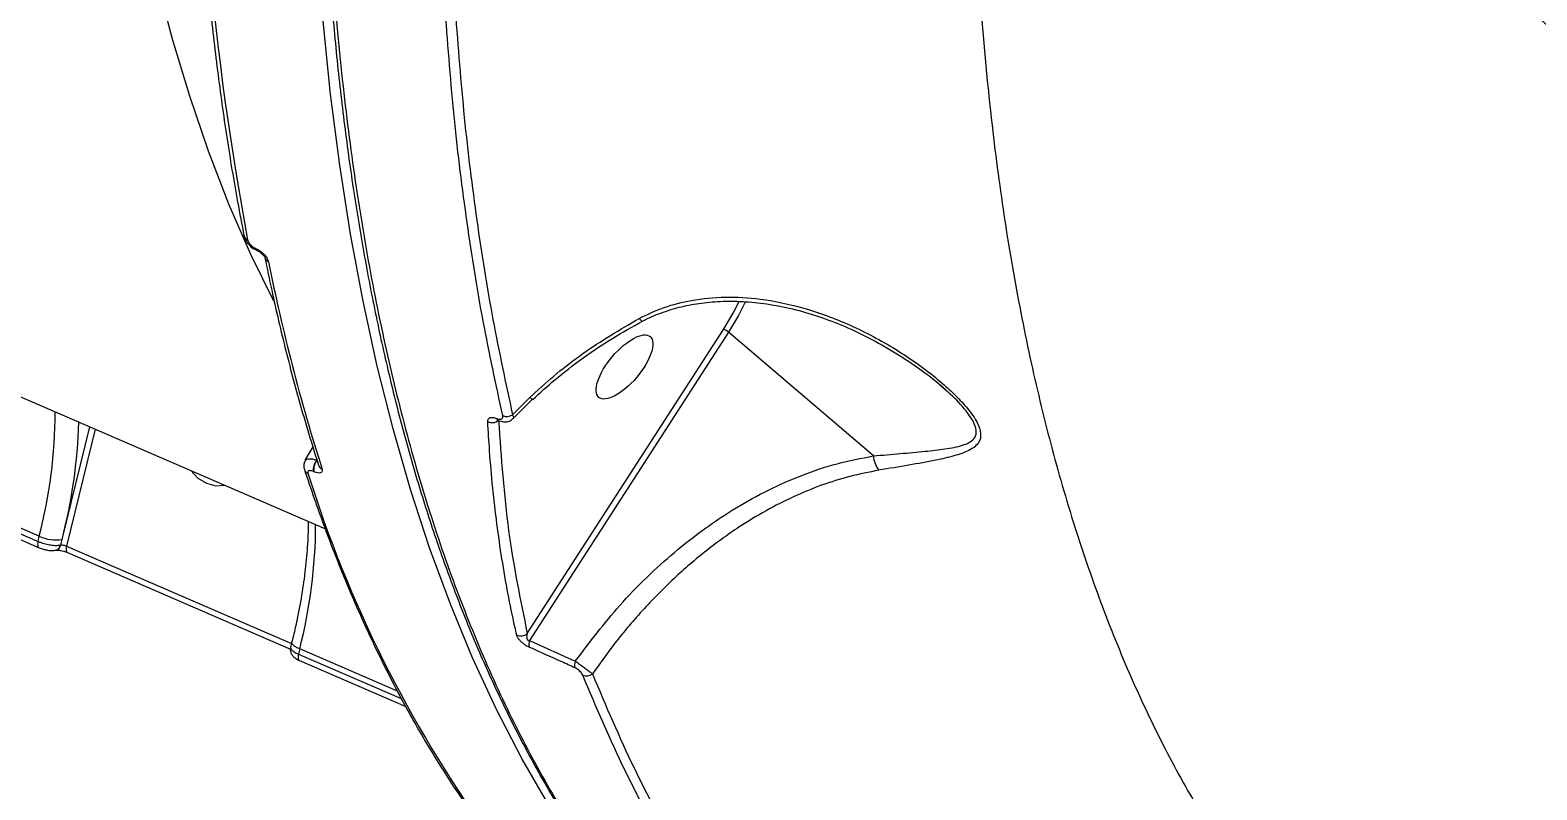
# Model space of a CAD drawing. Header units: millimetres. Extents: x -10881 to 8954, y -8695 to 5624.
# Drawn here: x -5188.4 to -5011.7, y 2484.9 to 2574.1 of the extents above; entities that cross this region are included whole.
import ezdxf

# ---------------------------------------------------------------- set-up
doc = ezdxf.new("R2010")
doc.units = ezdxf.units.MM
for name, color, linetype in [('DIKOM_ОБЪЕКТ', 7, 'Continuous'), ('DIKOM_РАЗМЕР_ЗОНА', 7, 'Continuous'), ('DIKOM_РАЗМЕР_ОБЪЕКТА', 7, 'Continuous')]:
    doc.layers.add(name, color=color, linetype=linetype)
doc.styles.add('style1', font='arial.ttf', dxfattribs={"width": 0.8})
doc.dimstyles.new('1-50', dxfattribs={"dimtxt": 300, "dimasz": 200, "dimexe": 100, "dimexo": 0, "dimgap": 100, "dimtad": 1, "dimtxsty": 'style1', "dimcen": 200, "dimclrd": 7, "dimclre": 7, "dimclrt": 7, "dimadec": 1, "dimazin": 2, "dimtfac": 1, "dimtmove": 0, "dimatfit": 2, "dimfxl": 0, "dimlwd": 25, "dimlwe": 18, "dimarcsym": 0})

# ---------------------------------------------------------------- blocks, each defined once
blk = doc.blocks.new('*D9')
at = {"layer": 'Defpoints', "color": 0, "transparency": 16777216}
for p in [(-9533.99, 4149), (-6877.05, 4149), (-2715.65, -5051.15)]:
    blk.add_point(p, dxfattribs=at)
at = {"layer": 'DIKOM_РАЗМЕР_ОБЪЕКТА', "color": 7, "lineweight": 18, "transparency": 16777216}
for p, q in [((-6877.05, 4149), (-9633.99, 4149)), ((-2715.65, -5051.15), (-9633.99, -5051.15))]:
    blk.add_line(p, q, dxfattribs=at)
at = {"layer": 'DIKOM_РАЗМЕР_ОБЪЕКТА', "color": 7, "lineweight": 25, "transparency": 16777216}
blk.add_line((-9533.99, -4851.15), (-9533.99, 3949), dxfattribs=at)
at = {"layer": 'DIKOM_РАЗМЕР_ОБЪЕКТА', "color": 7, "transparency": 16777216}
for points in [[(-9567.32, 3949), (-9500.66, 3949), (-9533.99, 4149)], [(-9567.32, -4851.15), (-9500.66, -4851.15), (-9533.99, -5051.15)]]:
    blk.add_solid(points, dxfattribs=at)
at = {"layer": 'DIKOM_РАЗМЕР_ОБЪЕКТА', "color": 7, "transparency": 16777216, "insert": (-9787.16, -451.07), "char_height": 300, "attachment_point": 5, "rotation": 90, "style": 'style1'}
blk.add_mtext('9200', dxfattribs=at)
blk = doc.blocks.new('*D10')
at = {"layer": 'Defpoints', "color": 0, "transparency": 16777216}
for p in [(-7152.73, 2730.8), (7385.22, 911.28), (7385.22, -7693.77)]:
    blk.add_point(p, dxfattribs=at)
at = {"layer": 'DIKOM_РАЗМЕР_ОБЪЕКТА', "color": 7, "lineweight": 18, "transparency": 16777216}
for p, q in [((-7152.73, 2730.8), (-7152.73, -7793.77)), ((7385.22, 911.28), (7385.22, -7793.77))]:
    blk.add_line(p, q, dxfattribs=at)
at = {"layer": 'DIKOM_РАЗМЕР_ОБЪЕКТА', "color": 7, "lineweight": 25, "transparency": 16777216}
blk.add_line((-6952.73, -7693.77), (7185.22, -7693.77), dxfattribs=at)
at = {"layer": 'DIKOM_РАЗМЕР_ОБЪЕКТА', "color": 7, "transparency": 16777216}
for points in [[(-6952.73, -7660.43), (-6952.73, -7727.1), (-7152.73, -7693.77)], [(7185.22, -7660.43), (7185.22, -7727.1), (7385.22, -7693.77)]]:
    blk.add_solid(points, dxfattribs=at)
at = {"layer": 'DIKOM_РАЗМЕР_ОБЪЕКТА', "color": 7, "transparency": 16777216, "insert": (116.24, -7440.59), "char_height": 300, "attachment_point": 5, "style": 'style1'}
blk.add_mtext('14500', dxfattribs=at)
blk = doc.blocks.new('*D11')
at = {"layer": 'Defpoints', "color": 0, "transparency": 16777216}
for p in [(-7028.45, 5624.13), (-10431.26, -7165.91), (-2784.83, -7165.91)]:
    blk.add_point(p, dxfattribs=at)
at = {"layer": 'DIKOM_РАЗМЕР_ЗОНА', "color": 7, "lineweight": 18, "transparency": 16777216}
for p, q in [((-7028.45, 5624.13), (-10531.26, 5624.13)), ((-2784.83, -7165.91), (-10531.26, -7165.91))]:
    blk.add_line(p, q, dxfattribs=at)
at = {"layer": 'DIKOM_РАЗМЕР_ЗОНА', "color": 7, "lineweight": 25, "transparency": 16777216}
blk.add_line((-10431.26, 5424.13), (-10431.26, -6965.91), dxfattribs=at)
at = {"layer": 'DIKOM_РАЗМЕР_ЗОНА', "color": 7, "transparency": 16777216}
for points in [[(-10464.6, 5424.13), (-10397.93, 5424.13), (-10431.26, 5624.13)], [(-10464.6, -6965.91), (-10397.93, -6965.91), (-10431.26, -7165.91)]]:
    blk.add_solid(points, dxfattribs=at)
at = {"layer": 'DIKOM_РАЗМЕР_ЗОНА', "color": 7, "transparency": 16777216, "insert": (-10684.43, -770.89), "char_height": 300, "attachment_point": 5, "rotation": 90, "style": 'style1'}
blk.add_mtext('12800', dxfattribs=at)
blk = doc.blocks.new('*D12')
at = {"layer": 'Defpoints', "color": 0, "transparency": 16777216}
for p in [(-9113.32, 3014.05), (8954.2, 2756.48), (8954.2, -8594.51)]:
    blk.add_point(p, dxfattribs=at)
at = {"layer": 'DIKOM_РАЗМЕР_ЗОНА', "color": 7, "lineweight": 18, "transparency": 16777216}
for p, q in [((-9113.32, 3014.05), (-9113.32, -8694.51)), ((8954.2, 2756.48), (8954.2, -8694.51))]:
    blk.add_line(p, q, dxfattribs=at)
at = {"layer": 'DIKOM_РАЗМЕР_ЗОНА', "color": 7, "lineweight": 25, "transparency": 16777216}
blk.add_line((-8913.32, -8594.51), (8754.2, -8594.51), dxfattribs=at)
at = {"layer": 'DIKOM_РАЗМЕР_ЗОНА', "color": 7, "transparency": 16777216}
for points in [[(-8913.32, -8561.18), (-8913.32, -8627.85), (-9113.32, -8594.51)], [(8754.2, -8561.18), (8754.2, -8627.85), (8954.2, -8594.51)]]:
    blk.add_solid(points, dxfattribs=at)
at = {"layer": 'DIKOM_РАЗМЕР_ЗОНА', "color": 7, "transparency": 16777216, "insert": (-79.56, -8341.34), "char_height": 300, "attachment_point": 5, "style": 'style1'}
blk.add_mtext('18000', dxfattribs=at)

msp = doc.modelspace()

# ---------------------------------------------------------------- linework, layer by layer
at = {"layer": 'DIKOM_ОБЪЕКТ', "color": 7, "linetype": 'Continuous', "lineweight": 15}
for p, q in [((-5422.682, 2632.046), (-5153.779, 2515.57)), ((-5161.957, 2548.455), (-5161.891, 2548.427)), ((-5161.804, 2548.221), (-5161.738, 2548.192)), ((-5255.979, 2543.765), (-5187.479, 2514.094)), ((-5255.859, 2543.018), (-5187.358, 2513.347)), ((-5187.33, 2514.7), (-5255.831, 2544.371)), ((-5130.103, 2503.277), (-5107.107, 2538.944)), ((-5106.511, 2538.637), (-5129.835, 2502.462)), ((-5089.512, 2524.116), (-5106.511, 2538.637)), ((-5080.91, 2531.718), (-5081.747, 2532.44)), ((-5131.826, 2528.945), (-5129.77, 2530.992)), ((-5131.737, 2528.502), (-5129.496, 2530.759)), ((-5184.644, 2514.326), (-5181.404, 2527.536)), ((-5180.776, 2527.264), (-5184.142, 2513.54)), ((-5155.246, 2525.196), (-5156.197, 2523.601)), ((-5154.812, 2523.616), (-5154.767, 2523.596)), ((-5155.134, 2522.266), (-5155.179, 2522.285)), ((-5187.479, 2514.094), (-5187.33, 2514.7)), ((-5184.801, 2513.684), (-5184.644, 2514.326)), ((-5184.142, 2513.54), (-5157.746, 2502.106)), ((-5184.022, 2512.793), (-5157.863, 2501.462)), ((-5157.701, 2502.29), (-5157.854, 2501.664)), ((-5129.835, 2502.462), (-5124.467, 2500.04)), ((-5156.794, 2501.473), (-5156.942, 2500.867)), ((-5156.942, 2500.867), (-5144.878, 2495.641)), ((-5145.316, 2496.501), (-5156.794, 2501.473)), ((-5156.822, 2500.12), (-5144.359, 2494.721))]:
    msp.add_line(p, q, dxfattribs=at)
at = {"layer": 'DIKOM_ОБЪЕКТ', "color": 7, "linetype": 'Continuous', "lineweight": 15, "flags": 128}
for points in [[(-5159.808, 2542.259), (-5162.505, 2547.755), (-5165.086, 2553.663), (-5167.481, 2559.847), (-5169.689, 2566.301), (-5171.706, 2573.019), (-5173.532, 2579.995), (-5175.164, 2587.223), (-5176.6, 2594.695), (-5177.841, 2602.405), (-5178.883, 2610.346), (-5179.727, 2618.51), (-5180.372, 2626.89), (-5180.816, 2635.477), (-5181.061, 2644.264), (-5181.104, 2653.243), (-5180.947, 2662.406), (-5180.589, 2671.743), (-5180.031, 2681.246), (-5179.274, 2690.906), (-5178.317, 2700.715)], [(-5127.587, 2483.159), (-5130.742, 2488.625), (-5133.718, 2494.38), (-5136.513, 2500.416), (-5139.124, 2506.731), (-5141.549, 2513.317), (-5143.786, 2520.17), (-5145.834, 2527.284), (-5147.69, 2534.653), (-5149.352, 2542.271), (-5150.82, 2550.131), (-5152.093, 2558.226), (-5153.168, 2566.551), (-5154.046, 2575.097)], [(-5107.107, 2538.944), (-5105.967, 2540.851), (-5105.255, 2542.236)], [(-5104.506, 2542.234), (-5105.335, 2540.605), (-5106.511, 2538.637)], [(-5116.977, 2540.251), (-5116.803, 2540.048), (-5116.668, 2539.935), (-5116.579, 2539.918), (-5116.576, 2539.92)], [(-5169.556, 2522.404), (-5168.734, 2521.525), (-5167.728, 2520.904)], [(-5167.728, 2520.904), (-5166.641, 2520.618), (-5165.587, 2520.684)], [(-5187.479, 2514.094), (-5187.512, 2513.923), (-5187.525, 2513.764), (-5187.518, 2513.623), (-5187.49, 2513.506), (-5187.444, 2513.416), (-5187.379, 2513.357), (-5187.354, 2513.345)], [(-5184.142, 2513.54), (-5184.176, 2513.368), (-5184.189, 2513.208), (-5184.181, 2513.067), (-5184.153, 2512.95), (-5184.106, 2512.86), (-5184.041, 2512.802), (-5184.022, 2512.793)], [(-5156.794, 2501.473), (-5157.096, 2501.619), (-5157.347, 2501.772), (-5157.536, 2501.928), (-5157.658, 2502.078), (-5157.706, 2502.219), (-5157.701, 2502.289)], [(-5156.942, 2500.867), (-5156.976, 2500.696), (-5156.989, 2500.537), (-5156.982, 2500.396), (-5156.954, 2500.279), (-5156.907, 2500.189), (-5156.843, 2500.13), (-5156.822, 2500.12)]]:
    msp.add_lwpolyline(points, dxfattribs=at)
at = {"layer": 'DIKOM_ОБЪЕКТ', "color": 7, "linetype": 'Continuous', "lineweight": 15}
for centre, radius, start, end in [((-5317.842, 2233.38), 459.243, 41.07171, 58.20305), ((-4821.587, 2613.374), 347.241, 179.67679, 190.60626), ((-5162.651, 2550.111), 0.694, 193.44889, 249.36), ((-5161.661, 2548.481), 0.297, 184.86328, 240.49032), ((-5161.597, 2548.451), 0.295, 184.7501, 241.57617), ((-5160.208, 2547.536), 0.692, 192.821, 249.43513), ((-4935.55, 2592.036), 229.388, 191.35107, 197.62571), ((-5107.367, 2537.705), 1.266, 47.44925, 78.16792), ((-5128.837, 2531.781), 1.222, 220.23054, 238.23935), ((-5244.48, 2529.443), 59.021, 345.53432, 359.85319), ((-5132.501, 2529.957), 1.217, 246.84237, 303.72214), ((-5247.901, 2530.337), 65.252, 345.79581, 358.0279), ((-5134.184, 2529.177), 1.153, 241.4122, 307.94795), ((-5133.364, 2528.583), 0.338, 192.58117, 244.39293), ((-5153.456, 2522.525), 1.74, 141.20465, 187.92853), ((-5153.41, 2522.506), 1.74, 141.20465, 187.92853), ((-5086.318, 2524.358), 3.203, 184.34634, 216.88066), ((-5155.553, 2522.756), 0.728, 199.11614, 248.16514), ((-5014.177, 2566.367), 148.409, 197.36219, 215.65211), ((-5153.901, 2523.252), 0.725, 198.94826, 248.27103), ((-5185.387, 2518.821), 4.557, 244.75689, 279.38473), ((-5213.944, 2516.216), 59.021, 345.53432, 359.85319), ((-5185.605, 2513.864), 0.824, 287.25296, 347.36081), ((-5130.847, 2504.104), 1.112, 243.95703, 311.9806), ((-5128.756, 2502.012), 1.169, 157.34933, 196.71637), ((-5123.408, 2499.577), 1.157, 156.36112, 195.87506), ((-5123.156, 2499.432), 1.125, 246.73928, 307.83249)]:
    msp.add_arc(centre, radius, start, end, dxfattribs=at)
msp.add_ellipse((-5118.699, 2534.549), major_axis=(3.012, 3.564), ratio=0.4015361, dxfattribs=at)
for points, knots in [([(-5147.915, 2691.352), (-5148.129, 2689.946), (-5148.861, 2685.145), (-5149.926, 2677.06), (-5151.114, 2667.118), (-5152.111, 2657.333), (-5152.931, 2647.716), (-5153.569, 2638.269), (-5154.027, 2628.988), (-5154.306, 2619.869), (-5154.406, 2610.908), (-5154.328, 2602.105), (-5154.07, 2593.455), (-5153.633, 2584.957), (-5153.016, 2576.609), (-5152.219, 2568.418), (-5151.245, 2560.409), (-5150.097, 2552.616), (-5148.777, 2545.062), (-5147.287, 2537.75), (-5145.626, 2530.677), (-5143.794, 2523.839), (-5141.792, 2517.234), (-5139.618, 2510.86), (-5137.271, 2504.716), (-5134.752, 2498.801), (-5132.058, 2493.112), (-5129.191, 2487.653), (-5126.157, 2482.435), (-5122.967, 2477.483), (-5119.635, 2472.808), (-5116.151, 2468.448), (-5113.578, 2465.445), (-5112.123, 2463.979), (-5111.925, 2463.78)], [0, 0, 0, 0, 0.0136711, 0.0466663, 0.0796722, 0.1125298, 0.1452364, 0.1778293, 0.2103456, 0.2428227, 0.2752975, 0.3077997, 0.3403614, 0.3730194, 0.4058107, 0.4387721, 0.4718057, 0.5047379, 0.5375071, 0.5701507, 0.6027055, 0.6352079, 0.6676943, 0.7001984, 0.7327466, 0.7653748, 0.7981185, 0.8310132, 0.8640304, 0.8969971, 0.9297675, 0.9623851, 0.9948853, 1, 1, 1, 1]), ([(-5147.08, 2692.026), (-5145.127, 2691.166), (-5139.46, 2688.671), (-5130.174, 2684.318), (-5119.271, 2678.877), (-5108.508, 2673.148), (-5097.888, 2667.139), (-5087.419, 2660.853), (-5077.105, 2654.294), (-5066.952, 2647.464), (-5056.967, 2640.367), (-5047.154, 2633.008), (-5037.518, 2625.39), (-5028.065, 2617.518), (-5018.801, 2609.396), (-5009.729, 2601.028), (-5000.855, 2592.418), (-4992.184, 2583.572), (-4983.721, 2574.494), (-4975.47, 2565.19), (-4967.435, 2555.664), (-4959.622, 2545.921), (-4952.033, 2535.967), (-4944.677, 2525.806), (-4938.696, 2517.127), (-4935.2, 2511.811), (-4934.012, 2510.004)], [0, 0, 0, 0, 0.0228178, 0.0662207, 0.1096242, 0.1530276, 0.196431, 0.2398342, 0.2832372, 0.3266401, 0.3700428, 0.4134453, 0.4568476, 0.5002496, 0.5436514, 0.5870529, 0.6304541, 0.6738551, 0.7172557, 0.7606561, 0.8040561, 0.8474558, 0.8908552, 0.9342543, 0.9776531, 1, 1, 1, 1]), ([(-5147.495, 2690.864), (-5148.068, 2686.877), (-5149.368, 2677.841), (-5150.984, 2664.016), (-5152.349, 2649.383), (-5153.303, 2635.031), (-5153.853, 2620.88), (-5153.984, 2607), (-5153.684, 2593.39), (-5152.949, 2580.179), (-5151.792, 2567.544), (-5150.232, 2555.523), (-5148.286, 2544.088), (-5145.935, 2533.12), (-5143.16, 2522.566), (-5139.96, 2512.483), (-5136.324, 2502.879), (-5132.277, 2493.849), (-5127.874, 2485.517), (-5123.157, 2477.877), (-5118.101, 2470.972), (-5114.25, 2466.24), (-5111.98, 2464.004), (-5111.633, 2463.661)], [0, 0, 0, 0, 0.0389583, 0.0882988, 0.1376392, 0.1873224, 0.2370056, 0.2877698, 0.3385339, 0.3896716, 0.4408093, 0.4901498, 0.5394902, 0.5891734, 0.6388566, 0.6896208, 0.7403849, 0.7915226, 0.8426603, 0.8920002, 0.9413401, 0.9910227, 1, 1, 1, 1]), ([(-5077.599, 2622.122), (-5077.741, 2616.933), (-5078.027, 2606.542), (-5077.772, 2591.503), (-5077.009, 2576.889), (-5075.762, 2563.616), (-5074.155, 2551.634), (-5072.281, 2540.844), (-5070.034, 2530.481), (-5067.397, 2520.494), (-5064.371, 2510.94), (-5060.944, 2501.828), (-5057.141, 2493.253), (-5053.058, 2485.413), (-5048.739, 2478.304), (-5044.208, 2471.88), (-5039.373, 2465.99), (-5034.192, 2460.637), (-5029.257, 2456.234), (-5025.914, 2453.886), (-5024.526, 2452.911)], [0, 0, 0, 0, 0.0644933, 0.1291444, 0.1942776, 0.259574, 0.3134729, 0.3673718, 0.421647, 0.4759222, 0.5313948, 0.5868673, 0.6427589, 0.6986504, 0.7508568, 0.8030631, 0.8556269, 0.9081906, 0.9618901, 1, 1, 1, 1]), ([(-5169.258, 2615.855), (-5169.25, 2614.297), (-5169.226, 2609.777), (-5169.051, 2602.423), (-5168.673, 2593.856), (-5168.114, 2585.473), (-5167.377, 2577.277), (-5166.463, 2569.274), (-5165.369, 2561.474), (-5164.305, 2555.053), (-5163.578, 2551.266), (-5163.326, 2549.95)], [0, 0, 0, 0, 0.0652743, 0.1893411, 0.3134158, 0.4374969, 0.5615843, 0.6856778, 0.8097771, 0.9338816, 1, 1, 1, 1]), ([(-5132.98, 2528.838), (-5133.772, 2532.496), (-5135.356, 2539.819), (-5137.218, 2551.464), (-5138.734, 2563.553), (-5139.389, 2572.019), (-5139.717, 2576.255)], [0, 0, 0, 0, 0.2489043, 0.4982428, 0.7488998, 1, 1, 1, 1]), ([(-5138.545, 2576.298), (-5138.221, 2572.104), (-5137.573, 2563.709), (-5136.072, 2551.666), (-5134.214, 2539.996), (-5132.622, 2532.631), (-5131.826, 2528.945)], [0, 0, 0, 0, 0.2489044, 0.4982428, 0.7488997, 1, 1, 1, 1]), ([(-5163.307, 2549.954), (-5163.301, 2549.894), (-5163.275, 2549.65), (-5163.032, 2549.215), (-5162.573, 2548.688), (-5162.108, 2548.33), (-5161.84, 2548.246), (-5161.802, 2548.234)], [0, 0, 0, 0, 0.0798434, 0.3253376, 0.637267, 0.9495334, 1, 1, 1, 1]), ([(-5162.895, 2549.461), (-5162.871, 2549.38), (-5162.822, 2549.218), (-5162.632, 2548.95), (-5162.384, 2548.709), (-5162.146, 2548.544), (-5162.006, 2548.478), (-5161.957, 2548.455)], [0, 0, 0, 0, 0.2288294, 0.4578465, 0.6785143, 0.8883618, 1, 1, 1, 1]), ([(-5161.891, 2548.427), (-5161.819, 2548.393), (-5161.605, 2548.292), (-5161.24, 2548.038), (-5160.859, 2547.667), (-5160.567, 2547.258), (-5160.49, 2547.011), (-5160.452, 2546.888)], [0, 0, 0, 0, 0.1082969, 0.3204328, 0.5430623, 0.7715679, 1, 1, 1, 1]), ([(-5161.737, 2548.191), (-5161.733, 2548.189), (-5161.686, 2548.171), (-5161.556, 2548.101), (-5161.366, 2547.971), (-5161.17, 2547.797), (-5161.014, 2547.615), (-5160.915, 2547.463), (-5160.882, 2547.375), (-5160.883, 2547.381), (-5160.884, 2547.383)], [0, 0, 0, 0, 0.0126522, 0.1439258, 0.2883053, 0.4509698, 0.6245893, 0.7757012, 0.9350257, 1, 1, 1, 1]), ([(-5160.882, 2547.374), (-5160.616, 2546.095), (-5159.845, 2542.384), (-5158.432, 2536.411), (-5156.612, 2529.551), (-5155.259, 2525.182), (-5154.587, 2523.016)], [0, 0, 0, 0, 0.14988661, 0.43479814, 0.71971991, 1, 1, 1, 1]), ([(-5116.977, 2540.251), (-5116.017, 2540.707), (-5114.065, 2541.633), (-5110.638, 2542.482), (-5106.84, 2542.842), (-5102.195, 2542.559), (-5097.013, 2541.405), (-5091.466, 2539.237), (-5086.169, 2536.306), (-5082.319, 2533.484), (-5079.827, 2531.197), (-5078.39, 2529.649), (-5077.295, 2528.1), (-5076.823, 2526.708), (-5077.097, 2525.541), (-5078.237, 2524.706), (-5080.04, 2524.09), (-5082.41, 2523.553), (-5085.33, 2523.03), (-5087.691, 2522.635), (-5088.88, 2522.436)], [0, 0, 0, 0, 0.0470882, 0.0957444, 0.1543539, 0.2146404, 0.3009828, 0.3896909, 0.4807673, 0.5736895, 0.606829, 0.6403853, 0.677231, 0.7075584, 0.737927, 0.7828368, 0.8286809, 0.8755368, 0.9373318, 1, 1, 1, 1]), ([(-5116.571, 2539.911), (-5116.519, 2539.942), (-5115.856, 2540.338), (-5114.419, 2540.907), (-5112.266, 2541.6), (-5109.923, 2542.056), (-5107.415, 2542.289), (-5104.748, 2542.261), (-5101.912, 2541.971), (-5098.941, 2541.389), (-5095.871, 2540.498), (-5092.758, 2539.302), (-5089.625, 2537.799), (-5086.495, 2535.99), (-5083.847, 2534.183), (-5081.954, 2532.733), (-5081.157, 2531.997), (-5080.887, 2531.748)], [0, 0, 0, 0, 0.00469651, 0.06010561, 0.11716547, 0.17747924, 0.24131187, 0.30892954, 0.38108895, 0.45944788, 0.54140562, 0.62741862, 0.71758648, 0.81164458, 0.9102027, 0.96966499, 1, 1, 1, 1]), ([(-5129.77, 2530.992), (-5129.689, 2531.068), (-5127.737, 2532.906), (-5123.659, 2536.33), (-5119.219, 2538.936), (-5116.977, 2540.251)], [0, 0, 0, 0, 0.0210937, 0.5057117, 1, 1, 1, 1]), ([(-5129.467, 2530.726), (-5128.613, 2531.507), (-5126.724, 2533.234), (-5123.592, 2535.628), (-5120.162, 2537.953), (-5117.769, 2539.271), (-5116.58, 2539.926)], [0, 0, 0, 0, 0.2176667, 0.481148, 0.7421669, 1, 1, 1, 1]), ([(-5089.512, 2524.116), (-5088.458, 2524.209), (-5086.341, 2524.396), (-5083.544, 2524.639), (-5081.065, 2524.916), (-5079.055, 2525.292), (-5077.755, 2525.895), (-5077.339, 2526.817), (-5077.623, 2527.978), (-5078.715, 2529.562), (-5079.911, 2530.869), (-5080.77, 2531.6), (-5080.91, 2531.718)], [0, 0, 0, 0, 0.1422434, 0.2858136, 0.4102247, 0.5365113, 0.6490359, 0.7150892, 0.7809736, 0.8655033, 0.9781354, 1, 1, 1, 1]), ([(-5133.694, 2528.509), (-5133.656, 2528.495), (-5133.508, 2528.437), (-5133.277, 2528.404), (-5133.072, 2528.465), (-5132.957, 2528.609), (-5132.972, 2528.762), (-5132.98, 2528.838)], [0, 0, 0, 0, 0.0798484, 0.318135, 0.5555822, 0.7774002, 1, 1, 1, 1]), ([(-5131.826, 2528.945), (-5131.771, 2528.832), (-5131.676, 2528.633), (-5131.736, 2528.559), (-5131.762, 2528.527)], [0, 0, 0, 0, 0.5697401, 1, 1, 1, 1]), ([(-5134.735, 2528.165), (-5134.724, 2528.268), (-5134.702, 2528.474), (-5134.462, 2528.63), (-5134.118, 2528.655), (-5133.826, 2528.555), (-5133.694, 2528.509)], [0, 0, 0, 0, 0.2591499, 0.5177317, 0.7812284, 1, 1, 1, 1]), ([(-5131.335, 2503.105), (-5131.409, 2503.427), (-5131.777, 2505.038), (-5132.654, 2509.302), (-5133.731, 2516.105), (-5134.426, 2522.91), (-5134.667, 2527.007), (-5134.735, 2528.165)], [0, 0, 0, 0, 0.0413727, 0.2068703, 0.53815, 0.8694302, 1, 1, 1, 1]), ([(-5133.666, 2528.326), (-5133.664, 2528.325), (-5133.66, 2528.325), (-5133.585, 2528.312), (-5133.516, 2528.279), (-5133.504, 2528.273)], [0, 0, 0, 0, 0.3915279, 0.8910703, 1, 1, 1, 1]), ([(-5133.505, 2528.288), (-5133.302, 2528.215), (-5132.918, 2528.077), (-5132.365, 2528.131), (-5131.954, 2528.292), (-5131.806, 2528.476), (-5131.764, 2528.527)], [0, 0, 0, 0, 0.335121, 0.6326164, 0.8973458, 1, 1, 1, 1]), ([(-5133.475, 2528.268), (-5133.162, 2523.896), (-5132.536, 2515.138), (-5130.915, 2507.235), (-5130.103, 2503.277)], [0, 0, 0, 0, 0.4991777, 1, 1, 1, 1]), ([(-5156.118, 2523.579), (-5156.128, 2523.568), (-5156.239, 2523.447), (-5156.307, 2523.141), (-5156.322, 2522.786), (-5156.255, 2522.594), (-5156.229, 2522.52)], [0, 0, 0, 0, 0.0394769, 0.4366954, 0.7818274, 1, 1, 1, 1]), ([(-5156.115, 2523.55), (-5156.084, 2523.606), (-5156.007, 2523.746), (-5155.676, 2523.814), (-5155.248, 2523.77), (-5154.936, 2523.66), (-5154.812, 2523.616)], [0, 0, 0, 0, 0.1971634, 0.498269, 0.800041, 1, 1, 1, 1]), ([(-5124.467, 2500.04), (-5122.772, 2502.271), (-5119.232, 2506.927), (-5113.99, 2511.957), (-5109.327, 2515.62), (-5105.643, 2518.068), (-5101.833, 2520.172), (-5097.874, 2521.915), (-5093.765, 2523.302), (-5090.929, 2523.844), (-5089.512, 2524.116)], [0, 0, 0, 0, 0.1847828, 0.3856899, 0.4882335, 0.5907686, 0.6915526, 0.7923243, 0.8961719, 1, 1, 1, 1]), ([(-5156.24, 2522.514), (-5155.861, 2521.383), (-5154.763, 2518.101), (-5152.815, 2512.85), (-5150.343, 2506.845), (-5147.703, 2501.09), (-5144.899, 2495.587), (-5141.934, 2490.339), (-5138.863, 2485.442), (-5136.546, 2482.093), (-5135.286, 2480.383), (-5135.089, 2480.116)], [0, 0, 0, 0, 0.06883382, 0.1996417, 0.33044335, 0.46122759, 0.59198832, 0.72271859, 0.85341078, 0.97711995, 1, 1, 1, 1]), ([(-5155.179, 2522.285), (-5155.24, 2522.309), (-5155.392, 2522.369), (-5155.603, 2522.402), (-5155.771, 2522.365), (-5155.859, 2522.258), (-5155.835, 2522.139), (-5155.824, 2522.08)], [0, 0, 0, 0, 0.1422682, 0.3570915, 0.5715532, 0.7857145, 1, 1, 1, 1]), ([(-5154.17, 2522.578), (-5154.153, 2522.488), (-5154.119, 2522.309), (-5154.25, 2522.147), (-5154.502, 2522.092), (-5154.817, 2522.141), (-5155.044, 2522.23), (-5155.134, 2522.266)], [0, 0, 0, 0, 0.2150376, 0.4299703, 0.6447112, 0.8592201, 1, 1, 1, 1]), ([(-5088.88, 2522.436), (-5090.013, 2522.212), (-5093.417, 2521.54), (-5098.973, 2519.466), (-5104.631, 2516.319), (-5109.344, 2512.895), (-5113.225, 2509.522), (-5116.885, 2505.752), (-5119.971, 2502.056), (-5121.742, 2499.563), (-5122.466, 2498.544)], [0, 0, 0, 0, 0.0856148, 0.2572048, 0.4325673, 0.5515708, 0.6705888, 0.7929696, 0.9153583, 1, 1, 1, 1]), ([(-5155.794, 2516.443), (-5155.793, 2516.36), (-5155.785, 2515.392), (-5155.88, 2513.424), (-5156.153, 2510.487), (-5156.608, 2507.41), (-5157.138, 2504.662), (-5157.548, 2502.935), (-5157.701, 2502.29)], [0, 0, 0, 0, 0.0198594, 0.2321548, 0.4450038, 0.6584307, 0.8723463, 1, 1, 1, 1]), ([(-5187.479, 2514.094), (-5187.353, 2514.043), (-5187.034, 2513.914), (-5186.447, 2513.749), (-5185.796, 2513.636), (-5185.203, 2513.604), (-5184.935, 2513.657), (-5184.801, 2513.684)], [0, 0, 0, 0, 0.1407273, 0.3554498, 0.5702908, 0.7851571, 1, 1, 1, 1]), ([(-5187.352, 2513.35), (-5187.189, 2513.282), (-5186.911, 2513.167), (-5186.609, 2513.115), (-5186.484, 2513.093)], [0, 0, 0, 0, 0.5854468, 1, 1, 1, 1]), ([(-5186.484, 2513.093), (-5186.399, 2513.074), (-5186.088, 2513.007), (-5185.719, 2512.979), (-5185.447, 2513.077), (-5185.369, 2513.106)], [0, 0, 0, 0, 0.213582, 0.7746282, 1, 1, 1, 1]), ([(-5185.378, 2513.073), (-5185.379, 2513.073), (-5185.389, 2513.07), (-5185.35, 2513.078), (-5185.265, 2513.08), (-5185.087, 2513.072), (-5184.827, 2513.036), (-5184.503, 2512.963), (-5184.211, 2512.873), (-5184.074, 2512.813), (-5184.028, 2512.792)], [0, 0, 0, 0, 0.005843, 0.0949926, 0.2005695, 0.3369573, 0.5006629, 0.6918266, 0.8977188, 1, 1, 1, 1]), ([(-5184.801, 2513.684), (-5184.769, 2513.685), (-5184.705, 2513.689), (-5184.56, 2513.669), (-5184.399, 2513.632), (-5184.253, 2513.586), (-5184.174, 2513.553), (-5184.142, 2513.54)], [0, 0, 0, 0, 0.21547407, 0.43064771, 0.64534848, 0.85958516, 1, 1, 1, 1]), ([(-5129.875, 2501.676), (-5129.99, 2501.732), (-5130.221, 2501.844), (-5130.568, 2502.088), (-5130.872, 2502.358), (-5131.119, 2502.647), (-5131.275, 2502.903), (-5131.318, 2503.046), (-5131.335, 2503.105)], [0, 0, 0, 0, 0.1643489, 0.329157, 0.4897515, 0.661608, 0.8613781, 1, 1, 1, 1]), ([(-5130.103, 2503.277), (-5130.12, 2503.223), (-5130.159, 2503.097), (-5130.184, 2502.905), (-5130.168, 2502.734), (-5130.127, 2502.627), (-5130.086, 2502.564), (-5130.038, 2502.515), (-5129.975, 2502.48), (-5129.905, 2502.461), (-5129.859, 2502.462), (-5129.835, 2502.462)], [0, 0, 0, 0, 0.1852069, 0.4305499, 0.6101901, 0.6934454, 0.7464414, 0.80836, 0.8667593, 0.929887, 1, 1, 1, 1]), ([(-5157.853, 2501.667), (-5157.853, 2501.666), (-5157.913, 2501.536), (-5157.89, 2501.257), (-5157.789, 2500.911), (-5157.596, 2500.627), (-5157.307, 2500.37), (-5157.041, 2500.21), (-5156.844, 2500.131), (-5156.819, 2500.121)], [0, 0, 0, 0, 0.0016585, 0.2010111, 0.3623236, 0.5191251, 0.6990488, 0.9628404, 1, 1, 1, 1]), ([(-5157.835, 2501.659), (-5157.844, 2501.645), (-5157.896, 2501.57), (-5157.771, 2501.381), (-5157.468, 2501.119), (-5157.118, 2500.951), (-5156.942, 2500.867)], [0, 0, 0, 0, 0.0720069, 0.3813642, 0.6906606, 1, 1, 1, 1]), ([(-5124.52, 2499.26), (-5125.053, 2499.506), (-5126.833, 2500.327), (-5128.622, 2501.12), (-5129.875, 2501.676)], [0, 0, 0, 0, 0.2996328, 1, 1, 1, 1]), ([(-5123.6, 2498.399), (-5123.604, 2498.408), (-5123.632, 2498.475), (-5123.709, 2498.607), (-5123.868, 2498.797), (-5124.065, 2498.978), (-5124.293, 2499.144), (-5124.444, 2499.221), (-5124.52, 2499.26)], [0, 0, 0, 0, 0.0354343, 0.257347, 0.4482178, 0.6281242, 0.8143664, 1, 1, 1, 1]), ([(-5124.467, 2500.04), (-5124.303, 2499.928), (-5123.975, 2499.702), (-5123.451, 2499.32), (-5122.974, 2498.958), (-5122.65, 2498.7), (-5122.511, 2498.582), (-5122.466, 2498.544)], [0, 0, 0, 0, 0.2221399, 0.4444002, 0.6650814, 0.8922441, 1, 1, 1, 1]), ([(-5100.372, 2459.606), (-5102.619, 2462.268), (-5107.118, 2467.6), (-5113.177, 2476.878), (-5118.766, 2487.021), (-5121.987, 2494.602), (-5123.6, 2498.399)], [0, 0, 0, 0, 0.2482766, 0.4972325, 0.7482654, 1, 1, 1, 1]), ([(-5122.466, 2498.544), (-5120.879, 2494.803), (-5117.7, 2487.311), (-5112.158, 2477.21), (-5106.093, 2467.882), (-5101.552, 2462.495), (-5099.279, 2459.797)], [0, 0, 0, 0, 0.248276, 0.4972311, 0.7482642, 1, 1, 1, 1])]:
    msp.add_open_spline(points, degree=3, knots=knots, dxfattribs=at)

# ---------------------------------------------------------------- dimensions: what is measured, and where the dimension line sits
at = {"layer": 'DIKOM_РАЗМЕР_ЗОНА'}
dim = msp.add_linear_dim(base=(-10431.262, -7165.906), p1=(-7028.448, 5624.134), p2=(-2784.833, -7165.906), angle=90, text='12800', dimstyle='1-50', dxfattribs=at)
dim.commit()
dim.dimension.update_dxf_attribs({"geometry": '*D11', "text_midpoint": (-10431.262, -770.886), "dimtype": 160})
dim = msp.add_linear_dim(base=(8954.2, -8594.513), p1=(-9113.319, 3014.045), p2=(8954.2, 2756.48), text='18000', dimstyle='1-50', dxfattribs=at)
dim.commit()
dim.dimension.update_dxf_attribs({"geometry": '*D12', "text_midpoint": (-79.559, -8594.513), "dimtype": 160})
at = {"layer": 'DIKOM_РАЗМЕР_ОБЪЕКТА'}
dim = msp.add_linear_dim(base=(-9533.989, 4149.001), p1=(-2715.652, -5051.147), p2=(-6877.054, 4149.001), angle=90, text='9200', dimstyle='1-50', dxfattribs=at)
dim.commit()
dim.dimension.update_dxf_attribs({"geometry": '*D9', "text_midpoint": (-9533.989, -451.073), "dimtype": 160})
dim = msp.add_linear_dim(base=(7385.217, -7693.766), p1=(-7152.73, 2730.795), p2=(7385.217, 911.281), text='14500', dimstyle='1-50', dxfattribs=at)
dim.commit()
dim.dimension.update_dxf_attribs({"geometry": '*D10', "text_midpoint": (116.244, -7693.766), "dimtype": 160})

doc.saveas('drawing.dxf')
